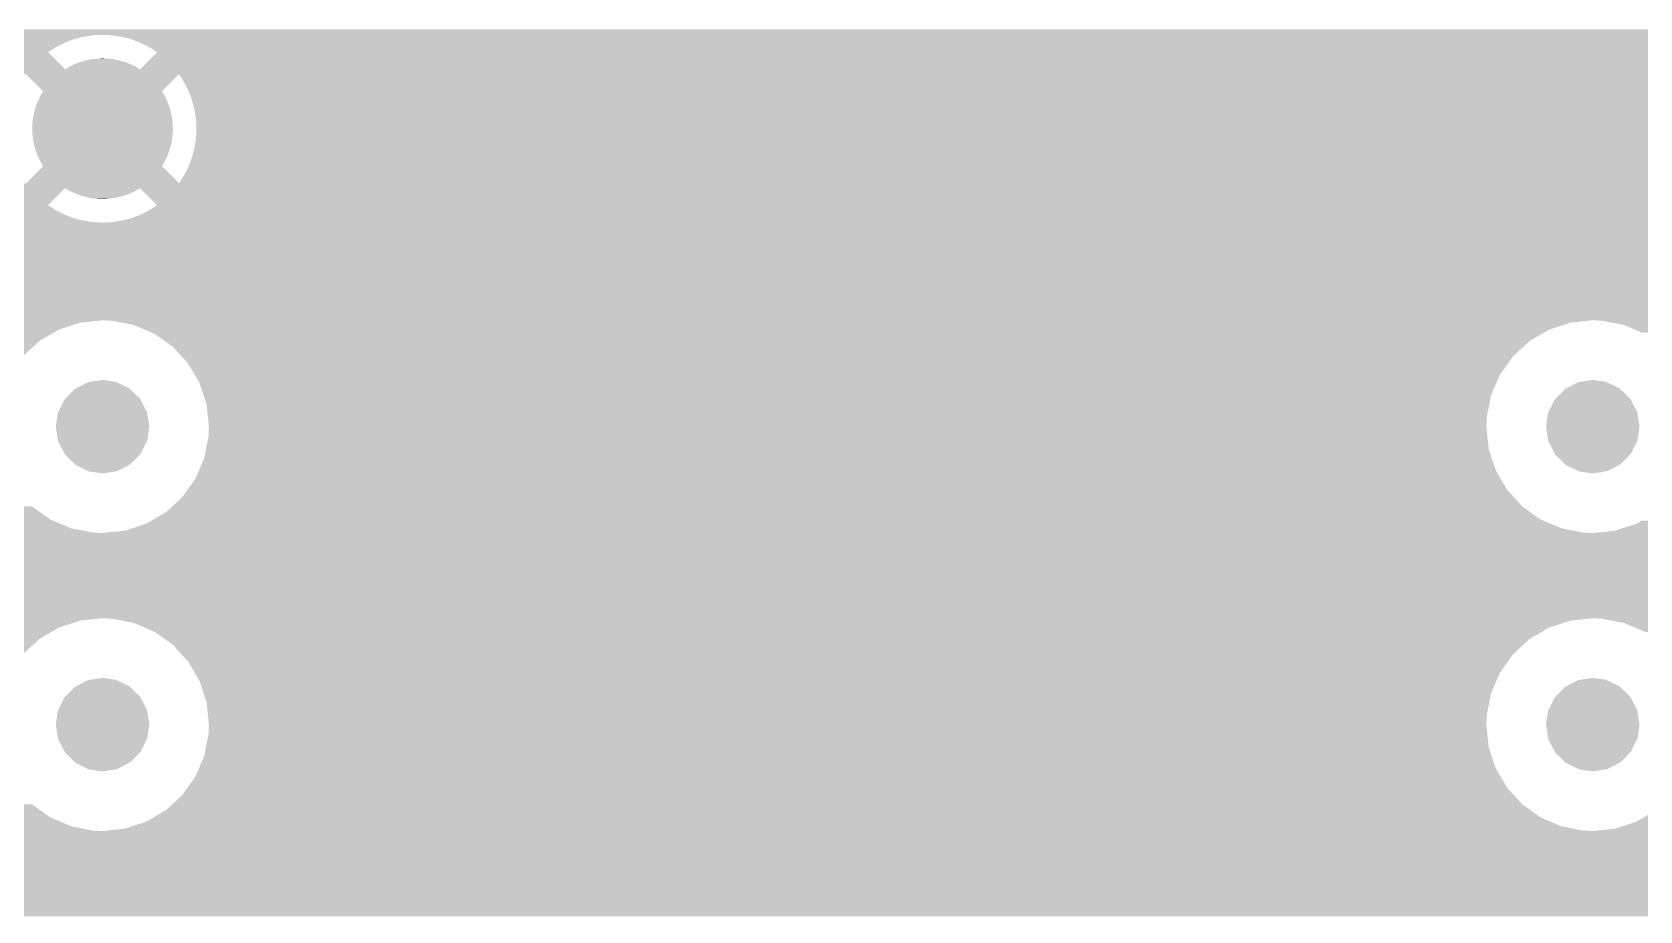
# Model space of a CAD drawing. Extents: x 295 to 953, y 10 to 290.
# Drawn here: x 675.13 to 688.83, y 181.44 to 188.93 of the extents above; entities that cross this region are included whole.
import ezdxf

# ---------------------------------------------------------------- set-up
doc = ezdxf.new("R2010")
doc.units = 0
doc.header["$LTSCALE"] = 5
doc.header["$MEASUREMENT"] = 0
doc.layers.add('FROMC1', color=7, linetype='CONTINUOUS')

msp = doc.modelspace()

# ---------------------------------------------------------------- linework, layer by layer
at = {"layer": 'FROMC1'}
for points in [[(656.805, 188.91), (656.805, 188.957), (714.27, 188.91), (714.346, 188.957)], [(656.805, 188.907), (656.805, 188.91), (675.653, 188.907), (675.71, 188.91)], [(656.805, 188.899), (656.805, 188.907), (675.597, 188.899), (675.653, 188.907)], [(656.805, 188.888), (656.805, 188.899), (675.541, 188.888), (675.597, 188.899)], [(656.805, 188.873), (656.805, 188.888), (675.486, 188.873), (675.541, 188.888)], [(656.805, 188.854), (656.805, 188.873), (675.432, 188.854), (675.486, 188.873)], [(656.805, 188.831), (656.805, 188.854), (675.38, 188.831), (675.432, 188.854)], [(656.805, 188.804), (656.805, 188.831), (675.329, 188.804), (675.38, 188.831)], [(656.805, 188.774), (656.805, 188.804), (675.281, 188.774), (675.329, 188.804)], [(675.767, 188.909), (675.71, 188.91), (714.268, 188.909), (714.27, 188.91)], [(675.824, 188.904), (675.767, 188.909), (714.261, 188.904), (714.268, 188.909)], [(675.88, 188.895), (675.824, 188.904), (714.246, 188.895), (714.261, 188.904)], [(675.936, 188.883), (675.88, 188.895), (714.225, 188.883), (714.246, 188.895)], [(675.99, 188.866), (675.936, 188.883), (714.197, 188.866), (714.225, 188.883)], [(676.043, 188.845), (675.99, 188.866), (714.164, 188.845), (714.197, 188.866)], [(676.094, 188.821), (676.043, 188.845), (714.125, 188.821), (714.164, 188.845)], [(676.095, 188.821), (676.094, 188.821), (714.124, 188.821), (714.125, 188.821)], [(676.145, 188.793), (676.095, 188.821), (714.091, 188.793), (714.124, 188.821)], [(656.805, 188.761), (656.805, 188.774), (675.263, 188.761), (675.281, 188.774)], [(656.805, 188.617), (656.805, 188.761), (675.407, 188.617), (675.263, 188.761)], [(675.496, 188.662), (675.526, 188.675), (675.96, 188.662), (675.928, 188.675)], [(675.526, 188.675), (675.543, 188.68), (675.928, 188.675), (675.914, 188.68)], [(675.543, 188.68), (675.573, 188.689), (675.914, 188.68), (675.88, 188.689)], [(675.573, 188.689), (675.591, 188.693), (675.88, 188.689), (675.866, 188.693)], [(675.591, 188.693), (675.621, 188.7), (675.866, 188.693), (675.831, 188.7)], [(675.621, 188.7), (675.64, 188.703), (675.831, 188.7), (675.818, 188.703)], [(675.64, 188.703), (675.67, 188.707), (675.818, 188.703), (675.781, 188.707)], [(675.67, 188.707), (675.694, 188.708), (675.781, 188.707), (675.769, 188.708)], [(675.694, 188.708), (675.72, 188.709), (675.769, 188.708), (675.72, 188.709)], [(676.084, 188.653), (676.192, 188.761), (713.927, 188.653), (714.054, 188.761)], [(676.192, 188.761), (676.145, 188.793), (714.054, 188.761), (714.091, 188.793)], [(656.805, 188.575), (656.805, 188.617), (713.859, 188.575), (713.895, 188.617)], [(656.805, 188.617), (656.805, 188.617), (675.408, 188.617), (675.407, 188.617)], [(675.221, 188.43), (675.076, 188.575), (676.234, 188.43), (676.379, 188.575)], [(675.408, 188.617), (675.436, 188.634), (676.048, 188.617), (676.018, 188.634)], [(675.436, 188.634), (675.451, 188.641), (676.018, 188.634), (676.005, 188.641)], [(675.451, 188.641), (675.48, 188.656), (676.005, 188.641), (675.974, 188.656)], [(675.48, 188.656), (675.496, 188.662), (675.974, 188.656), (675.96, 188.662)], [(676.048, 188.617), (676.084, 188.653), (713.895, 188.617), (713.927, 188.653)], [(676.401, 188.542), (676.379, 188.575), (713.831, 188.542), (713.859, 188.575)], [(676.43, 188.493), (676.401, 188.542), (713.789, 188.493), (713.831, 188.542)], [(675.196, 188.387), (675.2, 188.394), (676.259, 188.387), (676.255, 188.394)], [(675.2, 188.394), (675.221, 188.43), (676.255, 188.394), (676.234, 188.43)], [(676.448, 188.456), (676.43, 188.493), (713.757, 188.456), (713.789, 188.493)], [(676.456, 188.442), (676.448, 188.456), (713.748, 188.442), (713.757, 188.456)], [(676.477, 188.389), (676.456, 188.442), (713.716, 188.389), (713.748, 188.442)], [(675.144, 188.249), (675.147, 188.257), (676.31, 188.249), (676.309, 188.257)], [(675.147, 188.257), (675.158, 188.296), (676.309, 188.257), (676.297, 188.296)], [(675.158, 188.296), (675.161, 188.304), (676.297, 188.296), (676.295, 188.304)], [(675.161, 188.304), (675.175, 188.343), (676.295, 188.304), (676.28, 188.343)], [(675.175, 188.343), (675.179, 188.35), (676.28, 188.343), (676.277, 188.35)], [(675.179, 188.35), (675.196, 188.387), (676.277, 188.35), (676.259, 188.387)], [(676.495, 188.335), (676.477, 188.389), (713.682, 188.335), (713.716, 188.389)], [(676.509, 188.28), (676.495, 188.335), (713.648, 188.28), (713.682, 188.335)], [(676.517, 188.236), (676.509, 188.28), (713.621, 188.236), (713.648, 188.28)], [(675.128, 188.11), (675.13, 188.151), (676.327, 188.11), (676.325, 188.151)], [(675.13, 188.159), (675.135, 188.2), (676.325, 188.159), (676.32, 188.2)], [(675.13, 188.151), (675.13, 188.159), (676.325, 188.151), (676.325, 188.159)], [(675.135, 188.2), (675.137, 188.208), (676.32, 188.2), (676.319, 188.208)], [(675.137, 188.208), (675.144, 188.249), (676.319, 188.208), (676.31, 188.249)], [(676.52, 188.224), (676.517, 188.236), (713.616, 188.224), (713.621, 188.236)], [(676.526, 188.167), (676.52, 188.224), (713.592, 188.167), (713.616, 188.224)], [(676.528, 188.11), (676.526, 188.167), (713.568, 188.11), (713.592, 188.167)], [(675.13, 188.069), (675.128, 188.11), (676.326, 188.069), (676.327, 188.11)], [(675.13, 188.061), (675.13, 188.069), (676.325, 188.061), (676.326, 188.069)], [(675.135, 188.02), (675.13, 188.061), (676.32, 188.02), (676.325, 188.061)], [(675.136, 188.012), (675.135, 188.02), (676.319, 188.012), (676.32, 188.02)], [(675.145, 187.971), (675.136, 188.012), (676.311, 187.971), (676.319, 188.012)], [(676.513, 187.957), (676.519, 187.996), (713.511, 187.957), (713.52, 187.996)], [(676.519, 187.996), (676.522, 188.014), (713.52, 187.996), (713.528, 188.014)], [(676.522, 188.014), (676.527, 188.071), (713.528, 188.014), (713.551, 188.071)], [(676.527, 188.071), (676.528, 188.11), (713.551, 188.071), (713.568, 188.11)], [(675.146, 187.963), (675.145, 187.971), (676.309, 187.963), (676.311, 187.971)], [(675.158, 187.924), (675.146, 187.963), (676.297, 187.924), (676.309, 187.963)], [(675.16, 187.916), (675.158, 187.924), (676.294, 187.916), (676.297, 187.924)], [(675.175, 187.877), (675.16, 187.916), (676.28, 187.877), (676.294, 187.916)], [(675.178, 187.87), (675.175, 187.877), (676.277, 187.87), (676.28, 187.877)], [(675.196, 187.833), (675.178, 187.87), (676.259, 187.833), (676.277, 187.87)], [(676.463, 187.794), (676.483, 187.847), (713.471, 187.794), (713.484, 187.847)], [(676.483, 187.847), (676.5, 187.902), (713.484, 187.847), (713.497, 187.902)], [(676.5, 187.902), (676.513, 187.957), (713.497, 187.902), (713.511, 187.957)], [(675.076, 187.645), (675.221, 187.79), (676.379, 187.645), (676.234, 187.79)], [(675.2, 187.826), (675.196, 187.833), (676.255, 187.826), (676.259, 187.833)], [(675.221, 187.79), (675.2, 187.826), (676.234, 187.79), (676.255, 187.826)], [(676.41, 187.693), (676.438, 187.743), (713.454, 187.693), (713.458, 187.743)], [(676.438, 187.743), (676.439, 187.744), (713.458, 187.743), (713.458, 187.744)], [(676.439, 187.744), (676.463, 187.794), (713.458, 187.744), (713.471, 187.794)], [(656.805, 187.603), (656.805, 187.645), (713.447, 187.603), (713.45, 187.645)], [(656.805, 187.459), (656.805, 187.603), (675.263, 187.459), (675.407, 187.603)], [(656.805, 187.603), (656.805, 187.603), (675.407, 187.603), (675.408, 187.603)], [(675.437, 187.586), (675.408, 187.603), (676.019, 187.586), (676.048, 187.603)], [(675.45, 187.579), (675.437, 187.586), (676.004, 187.579), (676.019, 187.586)], [(675.481, 187.564), (675.45, 187.579), (675.975, 187.564), (676.004, 187.579)], [(676.176, 187.475), (676.048, 187.603), (713.436, 187.475), (713.447, 187.603)], [(676.379, 187.645), (676.41, 187.693), (713.45, 187.645), (713.454, 187.693)], [(656.805, 187.427), (656.805, 187.459), (675.311, 187.427), (675.263, 187.459)], [(675.495, 187.558), (675.481, 187.564), (675.959, 187.558), (675.975, 187.564)], [(675.527, 187.545), (675.495, 187.558), (675.929, 187.545), (675.959, 187.558)], [(675.541, 187.54), (675.527, 187.545), (675.912, 187.54), (675.929, 187.545)], [(675.575, 187.531), (675.541, 187.54), (675.882, 187.531), (675.912, 187.54)], [(675.589, 187.527), (675.575, 187.531), (675.864, 187.527), (675.882, 187.531)], [(675.624, 187.52), (675.589, 187.527), (675.834, 187.52), (675.864, 187.527)], [(675.637, 187.517), (675.624, 187.52), (675.815, 187.517), (675.834, 187.52)], [(675.674, 187.513), (675.637, 187.517), (675.785, 187.513), (675.815, 187.517)], [(675.686, 187.512), (675.674, 187.513), (675.761, 187.512), (675.785, 187.513)], [(675.735, 187.511), (675.686, 187.512), (675.735, 187.511), (675.761, 187.512)], [(676.126, 187.416), (676.174, 187.446), (713.441, 187.416), (713.439, 187.446)], [(676.174, 187.446), (676.192, 187.459), (713.439, 187.446), (713.438, 187.459)], [(676.192, 187.459), (676.176, 187.475), (713.438, 187.459), (713.436, 187.475)], [(656.805, 187.399), (656.805, 187.427), (675.36, 187.399), (675.311, 187.427)], [(656.805, 187.375), (656.805, 187.399), (675.412, 187.375), (675.36, 187.399)], [(656.805, 187.354), (656.805, 187.375), (675.465, 187.354), (675.412, 187.375)], [(656.805, 187.337), (656.805, 187.354), (675.519, 187.337), (675.465, 187.354)], [(656.805, 187.325), (656.805, 187.337), (675.575, 187.325), (675.519, 187.337)], [(656.805, 187.316), (656.805, 187.325), (675.631, 187.316), (675.575, 187.325)], [(656.805, 187.311), (656.805, 187.316), (675.688, 187.311), (675.631, 187.316)], [(656.805, 187.31), (656.805, 187.311), (675.745, 187.31), (675.688, 187.311)], [(656.805, 187.216), (656.805, 187.31), (713.457, 187.216), (713.449, 187.31)], [(675.745, 187.31), (675.802, 187.313), (713.449, 187.31), (713.449, 187.313)], [(675.802, 187.313), (675.859, 187.321), (713.449, 187.313), (713.448, 187.321)], [(675.859, 187.321), (675.914, 187.332), (713.448, 187.321), (713.448, 187.332)], [(675.914, 187.332), (675.969, 187.347), (713.448, 187.332), (713.446, 187.347)], [(675.969, 187.347), (676.023, 187.366), (713.446, 187.347), (713.445, 187.366)], [(676.023, 187.366), (676.075, 187.389), (713.445, 187.366), (713.443, 187.389)], [(676.075, 187.389), (676.126, 187.416), (713.443, 187.389), (713.441, 187.416)], [(656.805, 186.964), (656.805, 187.216), (713.517, 186.964), (713.457, 187.216)], [(656.805, 186.724), (656.805, 186.964), (713.616, 186.724), (713.517, 186.964)], [(656.805, 186.502), (656.805, 186.724), (713.751, 186.502), (713.616, 186.724)], [(656.805, 186.477), (656.805, 186.502), (713.773, 186.477), (713.751, 186.502)], [(656.805, 186.457), (656.805, 186.477), (675.537, 186.457), (675.728, 186.477)], [(675.807, 186.473), (675.728, 186.477), (688.394, 186.473), (688.428, 186.477)], [(675.893, 186.457), (675.807, 186.473), (688.237, 186.457), (688.394, 186.473)], [(688.507, 186.473), (688.428, 186.477), (713.776, 186.473), (713.773, 186.477)], [(688.696, 186.436), (688.507, 186.473), (713.807, 186.436), (713.776, 186.473)], [(656.805, 186.397), (656.805, 186.457), (675.355, 186.397), (675.537, 186.457)], [(656.805, 186.3), (656.805, 186.397), (675.189, 186.3), (675.355, 186.397)], [(675.996, 186.436), (675.893, 186.457), (688.175, 186.436), (688.237, 186.457)], [(676.088, 186.397), (675.996, 186.436), (688.055, 186.397), (688.175, 186.436)], [(676.172, 186.361), (676.088, 186.397), (687.993, 186.361), (688.055, 186.397)], [(676.257, 186.3), (676.172, 186.361), (687.889, 186.3), (687.993, 186.361)], [(688.85, 186.37), (688.696, 186.436), (713.863, 186.37), (713.807, 186.436)], [(656.805, 186.17), (656.805, 186.3), (675.048, 186.17), (675.189, 186.3)], [(676.328, 186.25), (676.257, 186.3), (687.835, 186.25), (687.889, 186.3)], [(676.4, 186.17), (676.328, 186.25), (687.748, 186.17), (687.835, 186.25)], [(676.457, 186.108), (676.4, 186.17), (687.704, 186.108), (687.748, 186.17)], [(676.512, 186.014), (676.457, 186.108), (687.637, 186.014), (687.704, 186.108)], [(675.502, 185.896), (675.602, 185.949), (675.957, 185.896), (675.849, 185.949)], [(675.602, 185.949), (675.622, 185.952), (675.849, 185.949), (675.843, 185.952)], [(675.622, 185.952), (675.728, 185.969), (675.843, 185.952), (675.728, 185.969)], [(676.554, 185.943), (676.512, 186.014), (687.606, 185.943), (687.637, 186.014)], [(676.589, 185.838), (676.554, 185.943), (687.561, 185.838), (687.606, 185.943)], [(688.202, 185.896), (688.302, 185.949), (688.657, 185.896), (688.549, 185.949)], [(688.302, 185.949), (688.322, 185.952), (688.549, 185.949), (688.543, 185.952)], [(688.322, 185.952), (688.428, 185.969), (688.543, 185.952), (688.428, 185.969)], [(675.351, 185.695), (675.401, 185.799), (676.106, 185.695), (676.052, 185.799)], [(675.401, 185.799), (675.41, 185.808), (676.052, 185.799), (676.048, 185.808)], [(675.41, 185.808), (675.49, 185.89), (676.048, 185.808), (675.963, 185.89)], [(675.49, 185.89), (675.502, 185.896), (675.963, 185.89), (675.957, 185.896)], [(676.614, 185.761), (676.589, 185.838), (687.546, 185.761), (687.561, 185.838)], [(688.051, 185.695), (688.101, 185.799), (688.806, 185.695), (688.752, 185.799)], [(688.101, 185.799), (688.11, 185.808), (688.752, 185.799), (688.748, 185.808)], [(688.11, 185.808), (688.19, 185.89), (688.748, 185.808), (688.663, 185.89)], [(688.19, 185.89), (688.202, 185.896), (688.663, 185.89), (688.657, 185.896)], [(675.329, 185.57), (675.346, 185.685), (676.126, 185.57), (676.108, 185.685)], [(675.346, 185.685), (675.351, 185.695), (676.108, 185.685), (676.106, 185.695)], [(676.626, 185.65), (676.614, 185.761), (687.524, 185.65), (687.546, 185.761)], [(688.029, 185.57), (688.046, 185.685), (688.826, 185.57), (688.808, 185.685)], [(688.046, 185.685), (688.051, 185.695), (688.808, 185.685), (688.806, 185.695)], [(675.347, 185.455), (675.329, 185.57), (676.109, 185.455), (676.126, 185.57)], [(676.634, 185.57), (676.626, 185.65), (687.521, 185.57), (687.524, 185.65)], [(676.631, 185.49), (676.634, 185.57), (687.529, 185.49), (687.521, 185.57)], [(688.047, 185.455), (688.029, 185.57), (688.809, 185.455), (688.826, 185.57)], [(675.349, 185.445), (675.347, 185.455), (676.104, 185.445), (676.109, 185.455)], [(675.403, 185.341), (675.349, 185.445), (676.054, 185.341), (676.104, 185.445)], [(676.594, 185.302), (676.609, 185.379), (687.566, 185.302), (687.541, 185.379)], [(676.609, 185.379), (676.631, 185.49), (687.541, 185.379), (687.529, 185.49)], [(688.049, 185.445), (688.047, 185.455), (688.804, 185.445), (688.809, 185.455)], [(688.103, 185.341), (688.049, 185.445), (688.754, 185.341), (688.804, 185.445)], [(675.407, 185.332), (675.403, 185.341), (676.045, 185.332), (676.054, 185.341)], [(675.492, 185.25), (675.407, 185.332), (675.965, 185.25), (676.045, 185.332)], [(675.498, 185.244), (675.492, 185.25), (675.953, 185.244), (675.965, 185.25)], [(675.606, 185.191), (675.498, 185.244), (675.853, 185.191), (675.953, 185.244)], [(676.549, 185.197), (676.594, 185.302), (687.601, 185.197), (687.566, 185.302)], [(688.107, 185.332), (688.103, 185.341), (688.745, 185.332), (688.754, 185.341)], [(688.192, 185.25), (688.107, 185.332), (688.665, 185.25), (688.745, 185.332)], [(688.198, 185.244), (688.192, 185.25), (688.653, 185.244), (688.665, 185.25)], [(688.306, 185.191), (688.198, 185.244), (688.553, 185.191), (688.653, 185.244)], [(675.613, 185.188), (675.606, 185.191), (675.833, 185.188), (675.853, 185.191)], [(675.728, 185.171), (675.613, 185.188), (675.728, 185.171), (675.833, 185.188)], [(676.451, 185.032), (676.518, 185.126), (687.698, 185.032), (687.643, 185.126)], [(676.518, 185.126), (676.549, 185.197), (687.643, 185.126), (687.601, 185.197)], [(688.313, 185.188), (688.306, 185.191), (688.533, 185.188), (688.553, 185.191)], [(688.428, 185.171), (688.313, 185.188), (688.428, 185.171), (688.533, 185.188)], [(676.321, 184.89), (676.407, 184.97), (687.827, 184.89), (687.755, 184.97)], [(676.407, 184.97), (676.451, 185.032), (687.755, 184.97), (687.698, 185.032)], [(656.33, 184.779), (656.441, 184.89), (675.283, 184.779), (675.127, 184.89)], [(676.162, 184.779), (676.266, 184.84), (687.983, 184.779), (687.898, 184.84)], [(676.266, 184.84), (676.321, 184.89), (687.898, 184.84), (687.827, 184.89)], [(656.217, 184.667), (656.254, 184.704), (675.648, 184.667), (675.46, 184.704)], [(656.254, 184.704), (656.33, 184.779), (675.46, 184.704), (675.283, 184.779)], [(675.918, 184.683), (675.98, 184.704), (688.263, 184.683), (688.16, 184.704)], [(675.98, 184.704), (676.1, 184.743), (688.16, 184.704), (688.067, 184.743)], [(676.1, 184.743), (676.162, 184.779), (688.067, 184.743), (687.983, 184.779)], [(688.637, 184.69), (688.8, 184.743), (768.825, 184.69), (768.879, 184.743)], [(688.8, 184.743), (688.846, 184.77), (768.879, 184.743), (768.906, 184.77)], [(655.946, 184.396), (656.198, 184.648), (768.694, 184.396), (768.798, 184.648)], [(656.198, 184.648), (656.213, 184.663), (768.798, 184.648), (768.808, 184.663)], [(656.213, 184.663), (656.217, 184.667), (675.728, 184.663), (675.648, 184.667)], [(675.728, 184.663), (675.761, 184.667), (688.428, 184.663), (688.348, 184.667)], [(675.761, 184.667), (675.918, 184.683), (688.348, 184.667), (688.263, 184.683)], [(688.428, 184.663), (688.618, 184.683), (768.808, 184.663), (768.821, 184.683)], [(688.618, 184.683), (688.637, 184.69), (768.821, 184.683), (768.825, 184.69)], [(655.747, 184.253), (655.894, 184.349), (768.635, 184.253), (768.675, 184.349)], [(655.894, 184.349), (655.946, 184.396), (768.675, 184.349), (768.694, 184.396)], [(583.018, 183.937), (583.018, 184.173), (768.506, 183.937), (768.603, 184.173)], [(655.408, 184.173), (655.582, 184.193), (768.603, 184.173), (768.611, 184.193)], [(655.582, 184.193), (655.747, 184.253), (768.611, 184.193), (768.635, 184.253)], [(583.018, 183.917), (583.018, 183.937), (675.537, 183.917), (675.728, 183.937)], [(583.018, 183.857), (583.018, 183.917), (675.355, 183.857), (675.537, 183.917)], [(675.807, 183.933), (675.728, 183.937), (688.394, 183.933), (688.428, 183.937)], [(675.893, 183.917), (675.807, 183.933), (688.237, 183.917), (688.394, 183.933)], [(675.996, 183.896), (675.893, 183.917), (688.175, 183.896), (688.237, 183.917)], [(676.088, 183.857), (675.996, 183.896), (688.055, 183.857), (688.175, 183.896)], [(688.507, 183.933), (688.428, 183.937), (768.504, 183.933), (768.506, 183.937)], [(688.696, 183.896), (688.507, 183.933), (768.489, 183.896), (768.504, 183.933)], [(688.872, 183.821), (688.696, 183.896), (768.458, 183.821), (768.489, 183.896)], [(583.018, 183.76), (583.018, 183.857), (675.189, 183.76), (675.355, 183.857)], [(583.018, 183.63), (583.018, 183.76), (675.048, 183.63), (675.189, 183.76)], [(676.172, 183.821), (676.088, 183.857), (687.993, 183.821), (688.055, 183.857)], [(676.257, 183.76), (676.172, 183.821), (687.889, 183.76), (687.993, 183.821)], [(676.328, 183.71), (676.257, 183.76), (687.835, 183.71), (687.889, 183.76)], [(676.4, 183.63), (676.328, 183.71), (687.748, 183.63), (687.835, 183.71)], [(676.457, 183.568), (676.4, 183.63), (687.704, 183.568), (687.748, 183.63)], [(676.512, 183.474), (676.457, 183.568), (687.637, 183.474), (687.704, 183.568)], [(676.554, 183.403), (676.512, 183.474), (687.606, 183.403), (687.637, 183.474)], [(675.41, 183.268), (675.49, 183.35), (676.048, 183.268), (675.963, 183.35)], [(675.49, 183.35), (675.502, 183.356), (675.963, 183.35), (675.957, 183.356)], [(675.502, 183.356), (675.602, 183.409), (675.957, 183.356), (675.849, 183.409)], [(675.602, 183.409), (675.622, 183.412), (675.849, 183.409), (675.843, 183.412)], [(675.622, 183.412), (675.728, 183.429), (675.843, 183.412), (675.728, 183.429)], [(676.589, 183.298), (676.554, 183.403), (687.561, 183.298), (687.606, 183.403)], [(688.11, 183.268), (688.19, 183.35), (688.748, 183.268), (688.663, 183.35)], [(688.19, 183.35), (688.202, 183.356), (688.663, 183.35), (688.657, 183.356)], [(688.202, 183.356), (688.302, 183.409), (688.657, 183.356), (688.549, 183.409)], [(688.302, 183.409), (688.322, 183.412), (688.549, 183.409), (688.543, 183.412)], [(688.322, 183.412), (688.428, 183.429), (688.543, 183.412), (688.428, 183.429)], [(675.351, 183.155), (675.401, 183.259), (676.106, 183.155), (676.052, 183.259)], [(675.401, 183.259), (675.41, 183.268), (676.052, 183.259), (676.048, 183.268)], [(676.614, 183.221), (676.589, 183.298), (687.546, 183.221), (687.561, 183.298)], [(676.626, 183.11), (676.614, 183.221), (687.524, 183.11), (687.546, 183.221)], [(688.051, 183.155), (688.101, 183.259), (688.806, 183.155), (688.752, 183.259)], [(688.101, 183.259), (688.11, 183.268), (688.752, 183.259), (688.748, 183.268)], [(675.329, 183.03), (675.346, 183.145), (676.126, 183.03), (676.108, 183.145)], [(675.346, 183.145), (675.351, 183.155), (676.108, 183.145), (676.106, 183.155)], [(676.634, 183.03), (676.626, 183.11), (687.521, 183.03), (687.524, 183.11)], [(688.029, 183.03), (688.046, 183.145), (688.826, 183.03), (688.808, 183.145)], [(688.046, 183.145), (688.051, 183.155), (688.808, 183.145), (688.806, 183.155)], [(675.347, 182.915), (675.329, 183.03), (676.109, 182.915), (676.126, 183.03)], [(675.349, 182.905), (675.347, 182.915), (676.104, 182.905), (676.109, 182.915)], [(676.609, 182.839), (676.631, 182.95), (687.541, 182.839), (687.529, 182.95)], [(676.631, 182.95), (676.634, 183.03), (687.529, 182.95), (687.521, 183.03)], [(688.047, 182.915), (688.029, 183.03), (688.809, 182.915), (688.826, 183.03)], [(688.049, 182.905), (688.047, 182.915), (688.804, 182.905), (688.809, 182.915)], [(675.403, 182.801), (675.349, 182.905), (676.054, 182.801), (676.104, 182.905)], [(675.407, 182.792), (675.403, 182.801), (676.045, 182.792), (676.054, 182.801)], [(675.492, 182.71), (675.407, 182.792), (675.965, 182.71), (676.045, 182.792)], [(676.594, 182.762), (676.609, 182.839), (687.566, 182.762), (687.541, 182.839)], [(688.103, 182.801), (688.049, 182.905), (688.754, 182.801), (688.804, 182.905)], [(688.107, 182.792), (688.103, 182.801), (688.745, 182.792), (688.754, 182.801)], [(688.192, 182.71), (688.107, 182.792), (688.665, 182.71), (688.745, 182.792)], [(675.498, 182.704), (675.492, 182.71), (675.953, 182.704), (675.965, 182.71)], [(675.606, 182.651), (675.498, 182.704), (675.853, 182.651), (675.953, 182.704)], [(675.613, 182.648), (675.606, 182.651), (675.833, 182.648), (675.853, 182.651)], [(675.728, 182.631), (675.613, 182.648), (675.728, 182.631), (675.833, 182.648)], [(676.518, 182.586), (676.549, 182.657), (687.643, 182.586), (687.601, 182.657)], [(676.549, 182.657), (676.594, 182.762), (687.601, 182.657), (687.566, 182.762)], [(688.198, 182.704), (688.192, 182.71), (688.653, 182.704), (688.665, 182.71)], [(688.306, 182.651), (688.198, 182.704), (688.553, 182.651), (688.653, 182.704)], [(688.313, 182.648), (688.306, 182.651), (688.533, 182.648), (688.553, 182.651)], [(688.428, 182.631), (688.313, 182.648), (688.428, 182.631), (688.533, 182.648)], [(676.451, 182.492), (676.518, 182.586), (687.698, 182.492), (687.643, 182.586)], [(676.321, 182.35), (676.407, 182.43), (687.827, 182.35), (687.755, 182.43)], [(676.407, 182.43), (676.451, 182.492), (687.755, 182.43), (687.698, 182.492)], [(604.211, 182.164), (604.226, 182.239), (675.46, 182.164), (675.283, 182.239)], [(604.226, 182.239), (604.241, 182.315), (675.283, 182.239), (675.177, 182.315)], [(604.241, 182.315), (604.242, 182.35), (675.177, 182.315), (675.127, 182.35)], [(676.1, 182.203), (676.162, 182.239), (688.067, 182.203), (687.983, 182.239)], [(676.162, 182.239), (676.266, 182.3), (687.983, 182.239), (687.898, 182.3)], [(676.266, 182.3), (676.321, 182.35), (687.898, 182.3), (687.827, 182.35)], [(688.816, 182.213), (688.966, 182.3), (727.422, 182.213), (727.472, 182.3)], [(604.154, 182.012), (604.202, 182.123), (727.354, 182.012), (727.392, 182.123)], [(604.202, 182.123), (604.204, 182.127), (675.728, 182.123), (675.648, 182.127)], [(604.204, 182.127), (604.211, 182.164), (675.646, 182.127), (675.46, 182.164)], [(604.204, 182.127), (604.204, 182.127), (675.648, 182.127), (675.646, 182.127)], [(675.728, 182.123), (675.761, 182.127), (688.428, 182.123), (688.348, 182.127)], [(675.761, 182.127), (675.918, 182.143), (688.348, 182.127), (688.263, 182.143)], [(675.918, 182.143), (675.98, 182.164), (688.263, 182.143), (688.16, 182.164)], [(675.98, 182.164), (676.1, 182.203), (688.16, 182.164), (688.067, 182.203)], [(688.428, 182.123), (688.618, 182.143), (727.392, 182.123), (727.399, 182.143)], [(688.618, 182.143), (688.8, 182.203), (727.399, 182.143), (727.419, 182.203)], [(688.8, 182.203), (688.816, 182.213), (727.419, 182.203), (727.422, 182.213)], [(604.022, 181.802), (604.128, 181.951), (727.326, 181.802), (727.346, 181.951)], [(604.128, 181.951), (604.154, 182.012), (727.346, 181.951), (727.354, 182.012)], [(603.876, 181.665), (603.979, 181.76), (727.334, 181.665), (727.325, 181.76)], [(603.979, 181.76), (604.017, 181.795), (727.325, 181.76), (727.326, 181.795)], [(604.017, 181.795), (604.022, 181.802), (727.326, 181.795), (727.326, 181.802)], [(603.528, 181.508), (603.652, 181.549), (727.357, 181.508), (727.345, 181.549)], [(603.652, 181.549), (603.71, 181.568), (727.345, 181.549), (727.344, 181.568)], [(603.71, 181.568), (603.876, 181.665), (727.344, 181.568), (727.334, 181.665)], [(583.018, 181.397), (583.018, 181.488), (727.39, 181.397), (727.363, 181.488)], [(603.338, 181.488), (603.528, 181.508), (727.363, 181.488), (727.357, 181.508)]]:
    msp.add_solid(points, dxfattribs=at)

doc.saveas('drawing.dxf')
